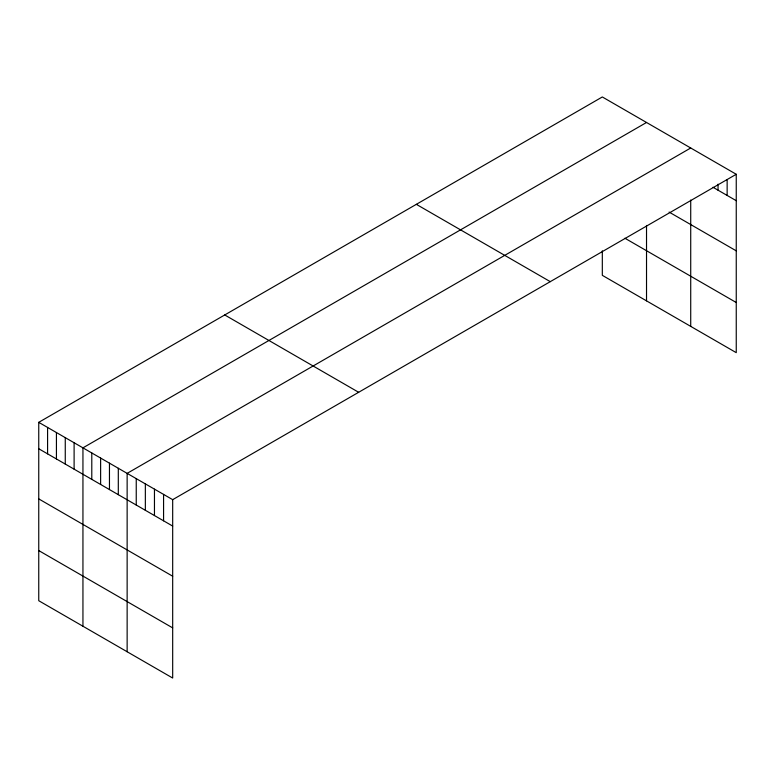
<?xml version="1.0" encoding="UTF-8"?>
<svg xmlns="http://www.w3.org/2000/svg" width="775" height="775" viewBox="0 0 775 775"><rect width="100%" height="100%" fill="white"/><g stroke="black" fill="none" stroke-linecap="round" stroke-linejoin="round"><path stroke-width="1.16" d="M736.25 174.278L172.68 499.662L172.68 678.038L38.75 600.722L38.75 422.336L602.32 96.962L736.25 174.278L736.25 352.664L602.32 275.338L602.32 250.819M646.524 122.479L82.944 447.853L82.944 626.229M690.719 147.996L127.139 473.37L127.139 651.746M712.981 187.259L736.25 200.696M669.106 212.079L736.25 250.848M624.912 238.235L736.25 302.512M416.349 204.338L550.269 281.654M224.731 314.96L358.651 392.286M38.75 422.336L172.68 499.662M38.75 448.754L172.68 526.07M38.75 498.897L172.68 576.222M38.75 550.57L172.68 627.886M727.144 179.829L727.144 195.436M718.038 184.179L718.038 190.185M690.719 200.037L690.719 326.372M646.524 225.447L646.524 300.855M163.573 494.402L163.573 520.819M154.458 489.141L154.458 515.559M145.351 483.891L145.351 510.299M136.245 478.63L136.245 505.038M118.304 468.265L118.304 494.683M109.459 463.159L109.459 489.577M100.624 458.064L100.624 484.472M91.789 452.958L91.789 479.376M74.109 442.748L74.109 469.166M65.265 437.652L65.265 464.06M56.43 432.547L56.43 458.955M47.585 427.442L47.585 453.859"/></g></svg>
